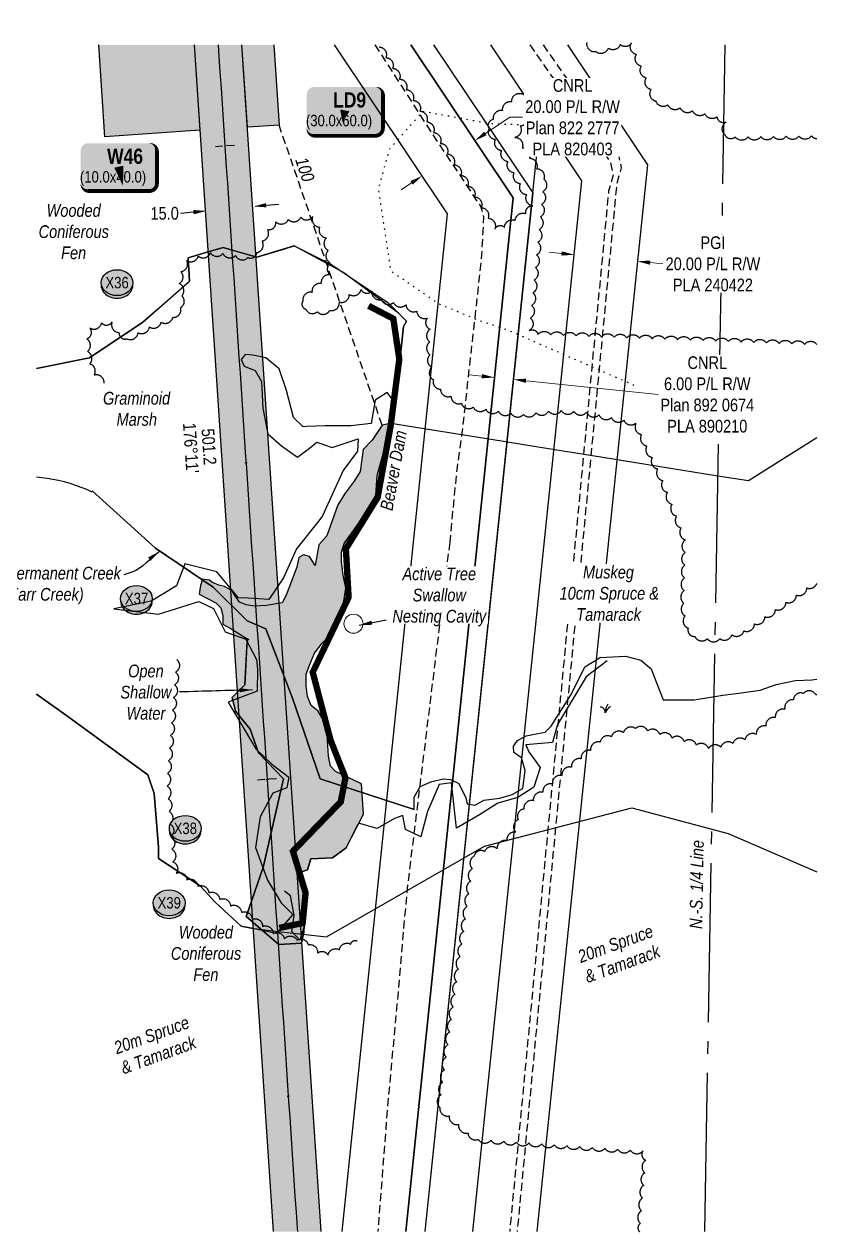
# Model space of a CAD drawing. Extents: x 406232 to 435383, y 6039561 to 6052989.
# Drawn here: x 428882 to 429506, y 6042448 to 6043399 of the extents above; entities that cross this region are included whole.
import ezdxf
from ezdxf.enums import TextEntityAlignment as Align

# ---------------------------------------------------------------- set-up
doc = ezdxf.new("R2010")
doc.units = 0
doc.header["$LTSCALE"] = 5
doc.header["$PDSIZE"] = 0.5
for name, pattern in [('0', [1, 1, 0]), ('foc-QUARTERLINE', [33, 25, -3, 2, -3]), ('foc-TIELINE', [1.875, 1.25, -0.625]), ('foc-TOPO', [1, 0.2, -0.8]), ('UG_PIPE', [1.875, 1.25, -0.625])]:
    doc.linetypes.add(name, pattern=pattern)
doc.layers.get('Defpoints').update_dxf_attribs({"color": 9})
for name, color, linetype, lineweight in [('AS-GENERAL', 48, 'Continuous', 18), ('F-RW-T', 190, 'Continuous', 9), ('T-TEXT', 48, 'Continuous', 18), ('T-TIE-T', 201, 'Continuous', 18)]:
    doc.layers.add(name, color=color, linetype=linetype, lineweight=lineweight)
for name, color, linetype in [('AS-PIPE-UG', 44, 'UG_PIPE'), ('F-RW', 190, 'Continuous'), ('L-BD', 7, 'Continuous'), ('L-SECQ', 8, 'foc-QUARTERLINE'), ('P-CHAINAGE-CL', 201, 'foc-TIELINE'), ('P-CROSSINGS', 250, 'Continuous'), ('P-PROPOSED', 10, 'Continuous'), ('P-PROPOSED-H', 21, 'Continuous'), ('P-TEMP-BLOCKS', 250, 'Continuous'), ('P-TEMP-H', 41, 'Continuous'), ('P-TEMP_LOG DECK', 46, 'Continuous'), ('P-TEMP_WORKSPACE', 46, 'Continuous'), ('P-TXT', 4, 'Continuous'), ('T-BUSH', 110, '0'), ('T-BUSH-T', 110, 'Continuous'), ('T-CREEK', 160, 'Continuous'), ('T-GENERAL', 48, 'foc-TOPO'), ('T-SLOPE', 48, 'Continuous'), ('T-TIE', 201, 'foc-TIELINE'), ('T-VEGETATION CHANGE', 104, 'foc-TOPO'), ('T-WATER', 160, 'Continuous'), ('T-WATER-H', 133, 'Continuous'), ('T-WATER-T', 170, 'Continuous'), ('WETLAND', 143, 'Continuous'), ('WETLAND-T', 146, 'Continuous')]:
    doc.layers.add(name, color=color, linetype=linetype)
doc.layers.add('P-100m WELL BORE BUFFER', color=7, linetype='Continuous', true_color=0xf5ffd6)
doc.styles.add('80', font='ARIALN.TTF', dxfattribs={"height": 10})
doc.styles.add('80CG', font='ARIALN.TTF', dxfattribs={"height": 10})
doc.styles.add('80L', font='ARIALN.TTF', dxfattribs={"height": 10})
doc.styles.add('80LS', font='ARIALNI.TTF', dxfattribs={"height": 10})
doc.styles.add('BOLD', font='ARIALNB.TTF')
doc.styles.add('Crossing', font='ARIALN.TTF', dxfattribs={"height": 10})
doc.styles.add('foc-LtypeFont', font='ARIALN.TTF', dxfattribs={"height": 7.35})
doc.linetypes.add('foc-TOPO-flowdirection-NOLINE', pattern='A,0,[">",foc-LtypeFont,S=0.3,R=0,X=0,Y=-0.945],-20,[">",foc-LtypeFont,S=0.3,R=0,X=0,Y=-0.945],0', length=20)
doc.dimstyles.new('Compass 5 000', dxfattribs={"dimscale": 5, "dimtxt": 9, "dimasz": 2, "dimexe": 0.2, "dimexo": 0.0625, "dimgap": 0.5, "dimtad": 0, "dimtih": 1, "dimtoh": 1, "dimzin": 0, "dimdsep": 46, "dimtxsty": '80CG', "dimcen": 0.1, "dimse1": 1, "dimse2": 1, "dimclrd": 256, "dimclrt": 256, "dimaunit": 1, "dimadec": 4, "dimazin": 0, "dimtfac": 0.06, "dimtofl": 0, "dimtmove": 0, "dimatfit": 1, "dimfxl": 0.2, "dimtolj": 1, "dimtzin": 0, "dimlwd": -1, "dimarcsym": 0})

# ---------------------------------------------------------------- blocks, each defined once
blk = doc.blocks.new('musk')
at = {"layer": 'T-GENERAL', "linetype": 'Continuous'}
for centre, radius, start, end in [((-0.86, 0.03), 0.856, 357.7915, 88.2897), ((1.86, 0.15), 1.86, 140.732, 184.6871), ((1.91, -0.8), 2.08, 122.4427, 157.2145)]:
    blk.add_arc(centre, radius, start, end, dxfattribs=at)
blk = doc.blocks.new('*U536')
h = blk.add_hatch(color=191)
edge = h.paths.add_edge_path()
edge.add_line((-24, -20), (24, -20))
edge.add_arc((24, -14), 6, 270, 360)
edge.add_line((30, -14), (30, 12.5))
edge.add_arc((24, 12.5), 6, 0, 90)
edge.add_line((24, 18.5), (-24, 18.5))
edge.add_arc((-24, 12.5), 6, 90, 180)
edge.add_line((-30, 12.5), (-30, -14))
edge.add_arc((-24, -14), 6, 180, 270)
at = {"color": 250, "flags": 128}
blk.add_lwpolyline([(-24, -20, 3, 3, 0), (24, -20, 3, 3, 0.414214), (30, -14, 3, 3, 0), (30, 12.5, 3, 0, 0.414214), (24, 18.5, 0, 0, 0), (-24, 18.5, 0, 0, 0.414214), (-30, 12.5, 0, 0, 0), (-30, -14, 0, 3, 0.414214)], format="xyseb", close=True, dxfattribs=at)
at = {"flags": 128}
blk.add_lwpolyline([(-1.82, -9.32, 0, 7.5, 0), (0, 0, 0, 0, 0)], format="xyseb", dxfattribs=at)
at = {"color": 250}
for tag, p, height, style in [('TEMP_AREA_W1_001', (-9.21, 2.24), 12, 'BOLD'), ('ENTER_TEXT_001', (-30.66, -12.47), 9, '80')]:
    blk.add_attdef(tag, p, '', height=height, dxfattribs=dict(at, style=style))
blk = doc.blocks.new('*U539')
h = blk.add_hatch(color=191)
edge = h.paths.add_edge_path()
edge.add_line((-24, -19.15), (24, -19.15))
edge.add_arc((24, -13.15), 6, 270, 360)
edge.add_line((30, -13.15), (30, 12.5))
edge.add_arc((24, 12.5), 6, 0, 90)
edge.add_line((24, 18.5), (-24, 18.5))
edge.add_arc((-24, 12.5), 6, 90, 180)
edge.add_line((-30, 12.5), (-30, -13.15))
edge.add_arc((-24, -13.15), 6, 180, 270)
at = {"color": 250, "flags": 128}
blk.add_lwpolyline([(-24, -19.15, 3, 3, 0), (24, -19.15, 3, 3, 0.414214), (30, -13.15, 3, 3, 0), (30, 12.5, 3, 0, 0.414214), (24, 18.5, 0, 0, 0), (-24, 18.5, 0, 0, 0.414214), (-30, 12.5, 0, 0, 0), (-30, -13.15, 0, 3, 0.414214)], format="xyseb", close=True, dxfattribs=at)
at = {"flags": 128}
blk.add_lwpolyline([(3.22, -14.8, 0, 7.5, 0), (0, 0, 0, 0, 0)], format="xyseb", dxfattribs=at)
at = {"color": 250}
for tag, p, height, style in [('TEMP_AREA_W1_001', (-9.21, 2.24), 12, 'BOLD'), ('ENTER_TEXT_001', (-30.66, -12.47), 9, '80')]:
    blk.add_attdef(tag, p, '', height=height, dxfattribs=dict(at, style=style))
blk = doc.blocks.new('*D1064')
at = {"layer": 'Defpoints', "color": 0, "transparency": 16777216}
for p in [(429061, 6043269.36), (429023.69, 6043265.8), (429025.01, 6043251.96)]:
    blk.add_point(p, dxfattribs=at)
at = {"layer": 'P-TXT', "transparency": 16777216}
for p, q in [((429015.05, 6043251.01), (429005.1, 6043250.06)), ((429072.27, 6043256.47), (429082.23, 6043257.42))]:
    blk.add_line(p, q, dxfattribs=at)
for points in [[(429014.89, 6043252.67), (429015.21, 6043249.35), (429025.01, 6043251.96)], [(429072.12, 6043258.13), (429072.43, 6043254.81), (429062.32, 6043255.52)]]:
    blk.add_solid(points, dxfattribs=at)
at = {"layer": 'P-TXT', "transparency": 16777216, "insert": (428992.34, 6043250.06), "char_height": 10, "attachment_point": 5, "style": '80CG'}
blk.add_mtext('\\A1;15.0', dxfattribs=at)
blk = doc.blocks.new('xing2')
h = blk.add_hatch(color=50)
h.dxf.hatch_style = 1
edge = h.paths.add_edge_path()
edge.add_ellipse((0, 0), major_axis=(-12.5, 0), ratio=0.816297, start_angle=0, end_angle=360)
h = blk.add_hatch(color=250)
h.dxf.hatch_style = 1
edge = h.paths.add_edge_path()
edge.add_ellipse((0, -2.05), major_axis=(-12.5, 0), ratio=0.816297, start_angle=0, end_angle=180)
edge.add_line((12.5, -2.05), (12.5, 0))
edge.add_ellipse((0, 0), major_axis=(-12.5, 0), ratio=0.816297, start_angle=0, end_angle=180, ccw=False)
edge.add_line((-12.5, 0), (-12.5, -2.05))
at = {"color": 250}
blk.add_ellipse((0, 0), major_axis=(-12.5, 0), ratio=0.816297, dxfattribs=at)
blk.add_ellipse((0, -2.05), major_axis=(-12.5, 0), ratio=0.816297, start_param=0, end_param=3.141593, dxfattribs=at)
at = {"color": 250, "style": 'Crossing'}
blk.add_attdef('CROSSING', text='', height=9, dxfattribs=at).set_placement((0.09, 0.02), align=Align.MIDDLE_CENTER)
at = {"color": 250, "style": 'Crossing', "flags": 1}
for tag, p in [('OWNER', (0.09, -12.49)), ('DESCRIPTION', (0.09, -25.77)), ('LOCATION', (0.09, -39.3)), ('DWG_REF', (0.09, -52.84))]:
    blk.add_attdef(tag, text='', height=9, dxfattribs=at).set_placement(p, align=Align.MIDDLE_CENTER)
blk = doc.blocks.new('*D1065')
at = {"layer": 'Defpoints', "color": 0, "transparency": 16777216}
for p in [(429315.8, 6043227.18), (429365.51, 6043222.03), (429364.5, 6043212.31)]:
    blk.add_point(p, dxfattribs=at)
at = {"layer": 'F-RW-T', "transparency": 16777216}
for p, q in [((429304.84, 6043218.5), (429294.9, 6043219.53)), ((429374.45, 6043211.28), (429384.39, 6043210.25))]:
    blk.add_line(p, q, dxfattribs=at)
for points in [[(429305.02, 6043220.16), (429304.67, 6043216.84), (429314.79, 6043217.47)], [(429374.62, 6043212.94), (429374.28, 6043209.62), (429364.5, 6043212.31)]]:
    blk.add_solid(points, dxfattribs=at)
at = {"layer": 'F-RW-T', "transparency": 16777216, "insert": (429423.93, 6043210.25), "char_height": 10, "attachment_point": 5, "style": '80CG', "bg_fill": 3, "box_fill_scale": 1.1, "bg_fill_color": 256, "bg_fill_true_color": 13158600, "bg_fill_transparency": 0}
blk.add_mtext('\\A1;PGI\\P20.00 P/L R/W\\PPLA 240422', dxfattribs=at)
blk = doc.blocks.new('*D1066')
at = {"layer": 'Defpoints', "color": 0, "transparency": 16777216}
for p in [(429252.09, 6043122.2), (429266.86, 6043119.28), (429267, 6043120.66)]:
    blk.add_point(p, dxfattribs=at)
at = {"layer": 'F-RW-T', "transparency": 16777216}
for p, q in [((429242, 6043121.86), (429232.06, 6043122.89)), ((429276.8, 6043118.25), (429380.79, 6043107.45))]:
    blk.add_line(p, q, dxfattribs=at)
for points in [[(429242.18, 6043123.52), (429241.83, 6043120.2), (429251.95, 6043120.83)], [(429276.98, 6043119.91), (429276.63, 6043116.59), (429266.86, 6043119.28)]]:
    blk.add_solid(points, dxfattribs=at)
at = {"layer": 'F-RW-T', "transparency": 16777216, "insert": (429419.51, 6043107.45), "char_height": 10, "attachment_point": 5, "style": '80CG', "bg_fill": 3, "box_fill_scale": 1.1, "bg_fill_color": 256, "bg_fill_true_color": 13158600, "bg_fill_transparency": 0}
blk.add_mtext('\\A1;CNRL\\P6.00 P/L R/W\\PPlan 892 0674\\PPLA 890210', dxfattribs=at)
blk = doc.blocks.new('*D1067')
at = {"layer": 'Defpoints', "color": 0, "transparency": 16777216}
for p in [(429231.74, 6043314.43), (429190.34, 6043286.72), (429195.09, 6043279.61)]:
    blk.add_point(p, dxfattribs=at)
at = {"layer": 'F-RW-T', "transparency": 16777216}
for p, q in [((429244.81, 6043312.88), (429263.93, 6043325.68)), ((429263.93, 6043325.68), (429273.93, 6043325.68)), ((429186.78, 6043274.05), (429178.47, 6043268.49))]:
    blk.add_line(p, q, dxfattribs=at)
for points in [[(429243.88, 6043314.27), (429245.74, 6043311.5), (429236.5, 6043307.32)], [(429185.86, 6043275.44), (429187.71, 6043272.67), (429195.09, 6043279.61)]]:
    blk.add_solid(points, dxfattribs=at)
at = {"layer": 'F-RW-T', "transparency": 16777216, "insert": (429313.47, 6043325.68), "char_height": 10, "attachment_point": 5, "style": '80CG', "bg_fill": 3, "box_fill_scale": 1.1, "bg_fill_color": 256, "bg_fill_true_color": 13158600, "bg_fill_transparency": 0}
blk.add_mtext('\\A1;CNRL\\P20.00 P/L R/W\\PPlan 822 2777\\PPLA 820403', dxfattribs=at)

msp = doc.modelspace()

# ---------------------------------------------------------------- hatches: boundary and pattern name
at = {"layer": 'P-PROPOSED-H'}
h = msp.add_hatch(color=256, dxfattribs=at)
h.dxf.hatch_style = 1
h.paths.add_polyline_path([(429053.198, 6043382.736), (429015.632, 6043382.736), (429077.852, 6042448.369), (429115.418, 6042448.369)])
at = {"layer": 'P-TEMP-H'}
h = msp.add_hatch(color=256, dxfattribs=at)
h.dxf.hatch_style = 1
h.paths.add_polyline_path([(429015.65, 6043382.736), (428940.516, 6043382.736), (428945.352, 6043310.441), (429020.151, 6043315.444)])
h = msp.add_hatch(color=256, dxfattribs=at)
h.dxf.hatch_style = 1
h.paths.add_polyline_path([(429078.242, 6043382.736), (429053.198, 6043382.736), (429057.512, 6043317.943), (429082.446, 6043319.604)])
at = {"layer": 'T-WATER-H'}
h = msp.add_hatch(color=256, dxfattribs=at)
h.dxf.hatch_style = 1
h.paths.add_polyline_path([(429057.354, 6042914.977), (429055.543, 6042878.904), (429045.436, 6042868.732), (429048.093, 6042858.034), (429059.586, 6042843.967), (429066.143, 6042825.207), (429085.953, 6042804.914), (429069.908, 6042735.127), (429056.508, 6042696.529), (429082.156, 6042674.264), (429099.968, 6042675.337), (429101.806, 6042684.204), (429103.413, 6042718.079), (429097.141, 6042730.444), (429104.886, 6042733.224), (429107.363, 6042741.872), (429124.438, 6042742.654), (429135.233, 6042750.382), (429148.962, 6042777.082), (429147.408, 6042801), (429126.852, 6042810.682), (429122.842, 6042814.69), (429121.41, 6042822.707), (429119.976, 6042843.681), (429115.966, 6042853.129), (429113.102, 6042857.996), (429107.66, 6042862.577), (429104.796, 6042869.735), (429103.65, 6042878.037), (429103.65, 6042887.199), (429106.228, 6042894.357), (429110.238, 6042903.804), (429116.253, 6042911.534), (429122.554, 6042917.547), (429132.615, 6042939.73), (429134.907, 6042954.904), (429132.902, 6042965.211), (429131.47, 6042975.518), (429131.47, 6042983.248), (429133.761, 6042990.119), (429144.931, 6043005.865), (429158.694, 6043028.001), (429159.553, 6043043.747), (429168.146, 6043074.095), (429169.578, 6043082.112), (429169.826, 6043084.669), (429163.525, 6043083.237), (429155.792, 6043071.499), (429148.631, 6043064.055), (429146.34, 6043046.877), (429141.471, 6043039.147), (429134.31, 6043029.699), (429128.582, 6043020.538), (429119.989, 6042996.202), (429113.688, 6042989.045), (429110.824, 6042972.725), (429106.241, 6042979.883), (429101.658, 6042981.314), (429097.935, 6042979.024), (429096.503, 6042971.58), (429087.89, 6042949.492), (429084.739, 6042943.48), (429072.423, 6042941.19), (429062.685, 6042940.903), (429056.384, 6042941.762), (429051.228, 6042944.053), (429047.791, 6042948.92), (429045.5, 6042952.928), (429039.485, 6042956.364), (429034.902, 6042957.223), (429029.46, 6042959.799), (429027.742, 6042961.231), (429022.013, 6042962.09), (429020.581, 6042956.936), (429019.436, 6042950.351), (429032.611, 6042943.48), (429036.621, 6042939.472), (429038.053, 6042933.46), (429038.053, 6042926.588), (429043.781, 6042923.439), (429058.675, 6042914.153)])

# ---------------------------------------------------------------- linework, layer by layer
at = {"layer": 'AS-GENERAL'}
msp.add_circle((429141.014, 6042926.968), 7.507, dxfattribs=at)
at = {"layer": 'AS-PIPE-UG', "flags": 128}
for points in [[(429157.853, 6043382.736), (429202.306, 6043313.574), (429241.161, 6043255.299), (429243.396, 6043247.167), (429241.828, 6043217.719), (429237.498, 6043176.884), (429231.991, 6043128.174), (429226.131, 6043075.309), (429222.218, 6043048.147), (429216.716, 6042991.292)], [(429279.769, 6043382.736), (429323.205, 6043320.634), (429343.065, 6043290.544), (429345.308, 6043280.069), (429341.828, 6043267.897), (429263.939, 6042448.369)], [(429290.235, 6043382.736), (429329.628, 6043326.414), (429349.488, 6043296.324), (429351.73, 6043285.849), (429348.25, 6043273.677), (429269.812, 6042448.369)], [(429216.721, 6042991.159), (429183.151, 6042717.827), (429179.248, 6042673.799), (429174.818, 6042623.184), (429167.718, 6042546.274), (429160.145, 6042448.369)]]:
    msp.add_lwpolyline(points, dxfattribs=at)
at = {"layer": 'Defpoints', "color": 6}
for p, q in [((429197.34, 6042448.369), (429288.149, 6043324.462)), ((429132.021, 6042448.369), (429215.085, 6043249.738))]:
    msp.add_line(p, q, dxfattribs=at)
at = {"layer": 'Defpoints'}
msp.add_polyline3d([(429034.424, 6043382.736, 2125.642), (429035.031, 6043373.638, 2125.684), (429035.863, 6043361.171, 2125.613), (429036.695, 6043348.705, 2125.63), (429037.527, 6043336.238, 2125.604), (429038.359, 6043323.772, 2125.609), (429039.191, 6043311.305, 2125.462), (429040.023, 6043298.839, 2125.276), (429040.855, 6043286.372, 2125.261), (429041.687, 6043273.906, 2125.133), (429042.519, 6043261.439, 2125.14), (429043.351, 6043248.972, 2124.83), (429044.183, 6043236.506, 2124.974), (429045.015, 6043224.039, 2124.899), (429045.847, 6043211.573, 2124.819), (429046.679, 6043199.106, 2124.654), (429047.511, 6043186.64, 2124.613), (429048.343, 6043174.173, 2124.782), (429049.175, 6043161.706, 2124.402), (429050.007, 6043149.24, 2124.271), (429050.839, 6043136.773, 2124.201), (429051.671, 6043124.307, 2124.38), (429052.503, 6043111.84, 2124.459), (429053.335, 6043099.374, 2124.678), (429054.167, 6043086.907, 2124.403), (429054.999, 6043074.441, 2124.408), (429055.831, 6043061.974, 2124.147), (429056.663, 6043049.507, 2124.292), (429057.495, 6043037.041, 2124.767), (429058.327, 6043024.574, 2124.697), (429059.159, 6043012.108, 2124.785), (429059.991, 6042999.641, 2124.426), (429060.823, 6042987.175, 2124.543), (429061.655, 6042974.708, 2124.496), (429062.487, 6042962.241, 2124.2), (429063.319, 6042949.775, 2124.153), (429064.151, 6042937.308, 2124.11), (429064.983, 6042924.842, 2124.189), (429065.815, 6042912.375, 2124.239), (429066.647, 6042899.909, 2124.221), (429067.48, 6042887.442, 2124.071), (429068.312, 6042874.976, 2124.107), (429069.144, 6042862.509, 2124.061), (429069.976, 6042850.042, 2124.272), (429070.808, 6042837.576, 2124.092), (429071.64, 6042825.109, 2124.239), (429072.472, 6042812.643, 2124.432), (429073.304, 6042800.176, 2124.421), (429074.136, 6042787.71, 2124.387), (429074.968, 6042775.243, 2124.149), (429075.8, 6042762.776, 2124.503), (429076.632, 6042750.31, 2124.346), (429077.464, 6042737.843, 2124.229), (429078.296, 6042725.377, 2124.339), (429079.128, 6042712.91, 2124.77), (429079.96, 6042700.444, 2124.806), (429080.792, 6042687.977, 2124.636), (429081.624, 6042675.511, 2124.701), (429082.456, 6042663.044, 2124.624), (429083.288, 6042650.577, 2125.303), (429084.12, 6042638.111, 2125.309), (429084.952, 6042625.644, 2125.724), (429085.784, 6042613.178, 2125.886), (429086.616, 6042600.711, 2126.294), (429087.448, 6042588.245, 2126.437), (429088.28, 6042575.778, 2126.655), (429089.112, 6042563.311, 2127.033), (429089.944, 6042550.845, 2127.022), (429090.776, 6042538.378, 2127.672), (429091.608, 6042525.912, 2128.317), (429092.44, 6042513.445, 2128.465), (429093.272, 6042500.979, 2129.027), (429094.104, 6042488.512, 2129.799), (429094.936, 6042476.046, 2130.206), (429095.768, 6042463.579, 2130.787), (429096.6, 6042451.112, 2131.447), (429096.783, 6042448.369, 2131.407)], dxfattribs=at)
at = {"layer": 'Defpoints', "color": 2}
msp.add_point((429141.014, 6042926.968), dxfattribs=at)
msp.add_point((429141.014, 6042926.968), dxfattribs=at)
at = {"layer": 'F-RW'}
for points in [[(429132.021, 6042448.369), (429215.085, 6043249.738), (429126.083, 6043382.736)], [(429186.112, 6043382.736), (429266.629, 6043262.268), (429182.163, 6042448.369)], [(429182.163, 6042448.369), (429266.629, 6043262.268), (429186.112, 6043382.736)], [(429204.098, 6043382.736), (429282.1, 6043266.105), (429197.206, 6042448.369)], [(429235.046, 6042448.369), (429320.818, 6043275.607), (429249.214, 6043382.736)], [(429309.327, 6043382.736), (429372.389, 6043288.388), (429285.291, 6042448.369)]]:
    msp.add_lwpolyline(points, dxfattribs=at)
at = {"layer": 'L-SECQ', "flags": 128}
msp.add_lwpolyline([(429417.595, 6042448.369), (429433.673, 6043382.736)], dxfattribs=at)
at = {"layer": 'P-100m WELL BORE BUFFER', "flags": 128}
msp.add_lwpolyline([(429144.198, 6042768.554), (429135.233, 6042750.382), (429124.438, 6042742.654), (429107.363, 6042741.872), (429104.886, 6042733.224), (429097.141, 6042730.444), (429103.413, 6042718.079), (429101.806, 6042684.204), (429099.968, 6042675.337), (429082.156, 6042674.264), (429056.508, 6042696.529), (429069.908, 6042735.127), (429085.953, 6042804.914), (429066.143, 6042825.207), (429059.586, 6042843.967), (429048.093, 6042858.034), (429045.436, 6042868.732), (429055.543, 6042878.904), (429057.253, 6042912.977)], dxfattribs=at)
at = {"layer": 'P-CHAINAGE-CL'}
for p, q in [((429047.222, 6043303.544, 2125.339), (429032.262, 6043302.546, 2125.339)), ((429055.385, 6043053.647), (429057.38, 6043053.781)), ((429080.503, 6042804.882, 2124.425), (429065.543, 6042803.884, 2124.425)), ((429072.026, 6042804.316), (429074.02, 6042804.449)), ((429088.666, 6042554.985), (429090.66, 6042555.118))]:
    msp.add_line(p, q, dxfattribs=at)
at = {"layer": 'P-PROPOSED', "flags": 128}
for points in [[(429015.632, 6043382.736), (429077.852, 6042448.369)], [(429115.418, 6042448.369), (429053.198, 6043382.736)]]:
    msp.add_lwpolyline(points, dxfattribs=at)
at = {"layer": 'P-TEMP_LOG DECK', "flags": 128}
msp.add_lwpolyline([(429015.65, 6043382.736), (429020.151, 6043315.444), (428945.352, 6043310.441), (428940.516, 6043382.736)], dxfattribs=at)
at = {"layer": 'P-TEMP_WORKSPACE', "flags": 128}
msp.add_lwpolyline([(429078.242, 6043382.736), (429082.446, 6043319.604), (429057.512, 6043317.943), (429053.198, 6043382.736)], dxfattribs=at)
at = {"layer": 'T-BUSH', "flags": 128}
for points in [[(429505.741, 6043308.645, -0.2069707), (429501.576, 6043311.117, -0.5205671), (429491.582, 6043310.956, -0.5205671), (429481.587, 6043310.794, -0.5205671), (429471.593, 6043310.633, -0.5205671), (429461.599, 6043310.472, -0.5205671), (429451.605, 6043310.311, -0.5205671), (429441.611, 6043310.15, -0.5205671), (429433.522, 6043311.79, -0.5205671), (429434.244, 6043321.759, -0.5205671), (429427.365, 6043326.168, -0.5205671), (429417.645, 6043328.498, -0.5205671), (429407.925, 6043330.827, -0.5205671), (429398.205, 6043333.157, -0.5205671), (429388.485, 6043335.487, -0.5205671), (429379.166, 6043338.289, -0.5205671), (429375.296, 6043347.505, -0.5205671), (429371.427, 6043356.721, -0.5205671), (429367.557, 6043365.937, -0.5205671), (429363.688, 6043375.153, -0.5205671), (429359.818, 6043384.369, -0.5205671), (429351.043, 6043383.095, -0.5205671), (429341.49, 6043380.156, -0.5205671), (429331.936, 6043377.217, -0.5205671), (429324.868, 6043384.536)], [(429161.085, 6043381.127, -0.5205671), (429166.451, 6043372.693, -0.5205671), (429171.816, 6043364.26, -0.5205671), (429177.181, 6043355.826, -0.5205671), (429182.546, 6043347.393, -0.5205671), (429187.911, 6043338.959, -0.5205671), (429193.276, 6043330.526, -0.5205671), (429198.642, 6043322.092, -0.5205671), (429204.007, 6043313.659, -0.5205671), (429209.372, 6043305.225, -0.5205671), (429214.737, 6043296.792, -0.5205671), (429220.102, 6043288.358, -0.5205671), (429225.468, 6043279.925, -0.5205671), (429230.833, 6043271.491, -0.5205671), (429236.198, 6043263.058, -0.5205671), (429241.563, 6043254.624, -0.5205671), (429246.928, 6043246.191, -0.5205671), (429252.293, 6043237.757, -0.5205671), (429259.842, 6043239.111, -0.5205671), (429268.282, 6043244.465, -0.5205671), (429276.723, 6043249.82, -0.5205671), (429282.234, 6043255.908, -0.5205671), (429277.316, 6043264.61, -0.5205671), (429272.398, 6043273.312, -0.5205671), (429267.48, 6043282.014, -0.5205671), (429262.563, 6043290.716, -0.5205671), (429257.645, 6043299.417, -0.5205671), (429252.727, 6043308.119, -0.5205671), (429247.809, 6043316.821, -0.5205671), (429251.203, 6043324.283, -0.5205671), (429258.447, 6043331.171, -0.5205671), (429265.69, 6043338.058, -0.5205671), (429272.872, 6043344.355, -0.5205671), (429278.531, 6043336.116, -0.5205671), (429277.011, 6043327.487, -0.5205671), (429272.275, 6043318.685, -0.5205671), (429268.116, 6043309.914, -0.5205671), (429273.797, 6043301.69, -0.5205671), (429279.478, 6043293.466, -0.5205671), (429285.159, 6043285.242, -0.5205671), (429290.84, 6043277.018, -0.5205671), (429290.024, 6043267.112, -0.5205671), (429289.047, 6043257.164, -0.5205671), (429288.07, 6043247.217, -0.5205671), (429287.094, 6043237.269, -0.5205671), (429286.117, 6043227.322, -0.5205671), (429285.14, 6043217.374, -0.5205671), (429284.163, 6043207.426, -0.5205671), (429283.187, 6043197.479, -0.5205671), (429282.21, 6043187.531, -0.5205671), (429281.233, 6043177.584, -0.5205671), (429280.256, 6043167.636, -0.5205671), (429279.28, 6043157.688, -0.5205671), (429286.251, 6043154.682, -0.5205671), (429296.239, 6043154.312, -0.5205671), (429306.228, 6043153.942, -0.5205671), (429316.216, 6043153.572, -0.5205671), (429326.205, 6043153.201, -0.5205671), (429336.193, 6043152.831, -0.5205671), (429346.182, 6043152.461, -0.5205671), (429356.171, 6043152.09, -0.5205671), (429366.159, 6043151.72, -0.5205671), (429376.148, 6043151.35, -0.5205671), (429386.136, 6043150.979, -0.5205671), (429396.125, 6043150.609, -0.5205671), (429406.113, 6043150.239, -0.5205671), (429416.102, 6043149.869, -0.5205671), (429426.091, 6043149.498, -0.5205671), (429436.079, 6043149.128, -0.5205671), (429446.068, 6043148.758, -0.5205671), (429456.056, 6043148.387, -0.5205671), (429466.045, 6043148.017, -0.5205671), (429476.034, 6043147.647, -0.5205671), (429486.022, 6043147.277, -0.5205671), (429496.011, 6043146.906, -0.4973159), (429505.741, 6043146.905, -0.4973159)], [(428944.618, 6043116.482, 0.520567), (428936.786, 6043122.692, 0.5205671), (428933.321, 6043131.519, 0.5205671), (428931.539, 6043141.354, 0.5205671), (428931.002, 6043151.28, 0.5205671), (428933.526, 6043159.779, 0.5205671), (428942.698, 6043163.752, 0.5205671), (428950.942, 6043164.66, 0.5205671), (428956.371, 6043156.268, 0.5205671), (428962.659, 6043151.283, 0.5205671), (428971.42, 6043156.095, 0.5205671), (428980.334, 6043160.588, 0.5205671), (428989.579, 6043164.387, 0.5205671), (428998.825, 6043168.185, 0.5205671), (429004.878, 6043175.839, 0.5205671), (429005.833, 6043185.062, 0.5205671), (429003.799, 6043194.848, 0.5205671), (429004.964, 6043204.159, 0.5205671), (429009.754, 6043212.932, 0.5205671), (429018.761, 6043216.399, 0.5205671), (429028.389, 6043219.084, 0.5205671), (429038.201, 6043218.45, 0.5205671), (429048.066, 6043216.843, 0.5205671), (429057.932, 6043215.237, 0.5205671), (429064.861, 6043219.199, 0.5205671), (429069.109, 6043228.247, 0.5205671), (429073.356, 6043237.295, 0.5205671), (429079.84, 6043243.434, 0.5205671), (429089.676, 6043245.212, 0.5205671), (429099.512, 6043246.99, 0.5205671), (429108.839, 6043247.577, 0.5205671), (429114.349, 6043239.238, 0.5205671), (429119.608, 6043230.801, 0.5205671), (429121.154, 6043220.926, 0.5205671), (429122.699, 6043211.051, 0.5205671), (429122.86, 6043201.646, 0.5205671), (429115.616, 6043194.759, 0.5205671), (429108.373, 6043187.871, 0.5205671), (429101.129, 6043180.984, 0.5205671), (429103.358, 6043174.672, 0.5205671), (429112.556, 6043172.574, 0.5205671), (429122.306, 6043173.639, 0.5205671), (429129.811, 6043180.241, 0.5205671), (429137.703, 6043186.218, 0.5205671), (429146.951, 6043190.011, 0.5205671), (429155.365, 6043188.708, 0.5205671), (429162.922, 6043182.165, 0.5205671), (429172.42, 6043179.768, 0.5205671), (429182.284, 6043178.154, 0.5205671), (429190.801, 6043173.035, 0.5205671), (429199.207, 6043167.627, 0.5205671), (429201.229, 6043158.804, 0.5205671), (429201.059, 6043148.81, 0.5205671), (429201.22, 6043138.836, 0.5205671), (429202.601, 6043128.937, 0.5205671), (429203.983, 6043119.037, 0.5205671), (429209.414, 6043111.668, 0.5205671), (429217.704, 6043106.083, 0.5205671), (429225.994, 6043100.498, 0.5205671), (429235.296, 6043097.476, 0.5205671), (429245.164, 6043095.888, 0.5205671), (429255.033, 6043094.299, 0.5205671), (429264.901, 6043092.711, 0.5205671), (429274.78, 6043091.793, 0.5205671), (429284.692, 6043093.082, 0.5205671), (429294.604, 6043094.372, 0.5205671), (429304.547, 6043094.79, 0.5205671), (429314.525, 6043094.208, 0.5205671), (429324.475, 6043093.415, 0.5205671), (429334.256, 6043091.354, 0.5205671), (429344.037, 6043089.293, 0.5205671), (429353.817, 6043087.232, 0.5205671), (429363.428, 6043084.956, 0.5205671), (429367.686, 6043075.913, 0.5205671), (429371.943, 6043066.87, 0.5205671), (429376.201, 6043057.826, 0.5205671), (429380.459, 6043048.783, 0.5205671), (429384.476, 6043039.637, 0.5205671), (429388.09, 6043030.317, 0.5205671), (429391.703, 6043020.998, 0.5205671), (429395.316, 6043011.678, 0.5205671), (429398.93, 6043002.359, 0.5205671), (429402.254, 6042992.989, 0.5205671), (429402.023, 6042982.996, 0.5205671), (429401.791, 6042973.003, 0.5205671), (429401.559, 6042963.011, 0.5205671), (429401.328, 6042953.018, 0.5205671), (429401.096, 6042943.025, 0.5205671), (429401.978, 6042933.156, 0.5205671), (429404.403, 6042923.46, 0.5205671), (429409.761, 6042916.915, 0.5205671), (429419.607, 6042915.192, 0.5205671), (429429.334, 6042915.195, 0.5205671), (429438.854, 6042918.243, 0.5205671), (429448.373, 6042921.291, 0.5205671), (429456.687, 6042926.795, 0.5205671), (429464.924, 6042932.459, 0.5205671), (429473.16, 6042938.122, 0.5205671), (429481.396, 6042943.785, 0.5205671), (429489.632, 6042949.449, 0.5205671), (429497.869, 6042955.112, 0.417238), (429505.741, 6042958.751, 0.417238)], [(429001.774, 6042898.79, -0.5205671), (429000.973, 6042888.826, -0.5205671), (429000.171, 6042878.863, -0.5205671), (428999.369, 6042868.9, -0.5205671), (428998.567, 6042858.937, -0.5205671), (428997.765, 6042848.974, -0.5205671), (428996.964, 6042839.01, -0.5205671), (428996.162, 6042829.047, -0.5205671), (428995.36, 6042819.084, -0.5205671), (428994.558, 6042809.121, -0.5205671), (428994.214, 6042799.157, -0.5205671), (428994.982, 6042789.191, -0.5205671), (428995.75, 6042779.225, -0.5205671), (428996.518, 6042769.259, -0.5205671), (428997.286, 6042759.293, -0.5205671), (428998.054, 6042749.327, -0.5205671), (428998.821, 6042739.361, -0.5205671), (429001.335, 6042730.475, -0.5205671), (429009.911, 6042725.341, -0.5205671), (429018.487, 6042720.207, -0.5205671), (429027.063, 6042715.073, -0.5205671), (429035.639, 6042709.939, -0.5205671), (429044.215, 6042704.805, -0.5205671), (429052.792, 6042699.671, -0.5205671), (429061.224, 6042694.314, -0.5205671), (429069.46, 6042688.65, -0.5205671), (429077.697, 6042682.987, -0.5205671), (429086.542, 6042678.954, -0.5205671), (429096.474, 6042677.823, -0.5205671), (429105.273, 6042674.158, -0.5205671), (429112.742, 6042667.516, -0.5205671), (429120.902, 6042665.898, -0.5205671), (429129.886, 6042670.279, -0.5205671), (429138.87, 6042674.66, -0.5205671), (429143.845, 6042677.086, -0.5205671)], [(429505.741, 6042870.838, 0.0463531), (429504.852, 6042871.136, 0.5205671), (429495.157, 6042872.047, 0.5205671), (429487.302, 6042866.984, 0.5205671), (429480.544, 6042859.625, 0.5205671), (429473.072, 6042852.986, 0.5205671), (429465.6, 6042846.347, 0.5205671), (429458.128, 6042839.707, 0.5205671), (429449.175, 6042835.684, 0.5205671), (429439.638, 6042832.693, 0.5205671), (429430.1, 6042829.702, 0.5205671), (429420.543, 6042828.597, 0.5205671), (429410.945, 6042831.388, 0.5205671), (429401.347, 6042834.178, 0.5205671), (429391.749, 6042836.968, 0.5205671), (429382.151, 6042839.759, 0.5205671), (429372.553, 6042842.549, 0.5205671), (429362.975, 6042844.426, 0.5205671), (429353.513, 6042841.206, 0.5205671), (429344.05, 6042837.986, 0.5205671), (429335.173, 6042833.753, 0.5205671), (429327.659, 6042827.162, 0.5205671), (429320.144, 6042820.571, 0.5205671), (429312.63, 6042813.98, 0.5205671), (429305.115, 6042807.389, 0.5205671), (429297.6, 6042800.798, 0.5205671), (429290.086, 6042794.207, 0.5205671), (429282.571, 6042787.616, 0.5205671), (429275.057, 6042781.025, 0.5205671), (429270.621, 6042772.654, 0.5205671), (429268.66, 6042762.853, 0.5205671), (429261.811, 6042755.969, 0.5205671), (429253.986, 6042749.851, 0.5205671), (429244.247, 6042747.604, 0.5205671), (429236.009, 6042743.984, 0.5205671), (429234.636, 6042734.083, 0.5205671), (429233.263, 6042724.183, 0.5205671), (429231.89, 6042714.282, 0.5205671), (429230.518, 6042704.381, 0.5205671), (429229.145, 6042694.48, 0.5205671), (429227.772, 6042684.58, 0.5205671), (429226.4, 6042674.679, 0.5205671), (429225.027, 6042664.778, 0.5205671), (429223.654, 6042654.877, 0.5205671), (429222.282, 6042644.977, 0.5205671), (429220.909, 6042635.076, 0.5205671), (429219.536, 6042625.175, 0.5205671), (429218.163, 6042615.274, 0.5205671), (429216.791, 6042605.374, 0.5205671), (429215.418, 6042595.473, 0.5205671), (429214.045, 6042585.572, 0.5205671), (429212.673, 6042575.672, 0.5205671), (429211.3, 6042565.771, 0.5205671), (429209.927, 6042555.87, 0.5205671), (429208.96, 6042546.116, 0.5205671), (429216.346, 6042539.381, 0.5205671), (429223.732, 6042532.647, 0.5205671), (429231.118, 6042525.912, 0.5205671), (429239.264, 6042520.952, 0.5205671), (429249.235, 6042520.252, 0.5205671), (429259.206, 6042519.551, 0.5205671), (429269.177, 6042518.85, 0.5205671), (429279.148, 6042518.15, 0.5205671), (429289.119, 6042517.449, 0.5205671), (429299.09, 6042516.749, 0.5205671), (429309.06, 6042516.048, 0.5205671), (429319.031, 6042515.347, 0.5205671), (429329.002, 6042514.647, 0.5205671), (429338.973, 6042513.946, 0.5205671), (429348.944, 6042513.245, 0.5205671), (429358.915, 6042512.545, 0.5205671), (429368.886, 6042511.844, 0.5205671), (429371.151, 6042504.549, 0.5205671), (429370.304, 6042494.589, 0.5205671), (429369.458, 6042484.63, 0.5205671), (429368.611, 6042474.67, 0.5205671), (429367.764, 6042464.711, 0.5205671), (429366.917, 6042454.751, 0.5205671), (429366.353, 6042448.121)]]:
    msp.add_lwpolyline(points, format="xyb", dxfattribs=at)
at = {"layer": 'T-CREEK', "flags": 128}
msp.add_lwpolyline([(428891.573, 6043042.596, -0.0130793), (428899.814, 6043041.6, -0.07539), (428934.899, 6043030.867, -0.07539)], format="xyb", dxfattribs=at)
for points in [[(429188.821, 6042780.769), (429114.623, 6042804.949), (429093.053, 6042868.334), (429071.973, 6042922.897), (429057.371, 6042929.244), (429030.443, 6042955.862), (428985.148, 6042986.327), (428935.238, 6043031.574)], [(429188.821, 6042780.769), (429188.834, 6042790.383), (429193.565, 6042798.846), (429202.529, 6042802.829), (429211.743, 6042804.82), (429217.47, 6042804.322), (429223.944, 6042801.086), (429229.423, 6042789.885), (429230.419, 6042785.156), (429236.644, 6042784.16), (429243.616, 6042787.894), (429256.316, 6042789.636), (429266.027, 6042792.374), (429274.245, 6042797.104), (429276.031, 6042811.317), (429273.249, 6042821.248), (429267.272, 6042825.479), (429267.005, 6042830.657), (429270.123, 6042835.054), (429277, 6042838.761), (429286.205, 6042840.522), (429291.884, 6042841.501), (429296.683, 6042846.298), (429312.25, 6042871.218), (429323.026, 6042893.011), (429335.285, 6042900.356), (429355.115, 6042901.36), (429367.164, 6042898.349), (429375.447, 6042891.323), (429379.212, 6042881.287), (429384.744, 6042867.043), (429409.278, 6042867.043), (429431.801, 6042870.661), (429444.269, 6042872.269), (429461.161, 6042874.681), (429473.629, 6042879.103), (429488.913, 6042882.32), (429501.783, 6042882.722), (429505.741, 6042883.216)]]:
    msp.add_lwpolyline(points, dxfattribs=at)
at = {"layer": 'T-CREEK', "linetype": 'foc-TOPO-flowdirection-NOLINE', "flags": 128}
for points in [[(428935.238, 6043031.574), (428985.148, 6042986.327), (429030.443, 6042955.862), (429057.371, 6042929.244), (429071.973, 6042922.897), (429093.053, 6042868.334), (429114.623, 6042804.949), (429188.821, 6042780.769)], [(429189.866, 6042792.23), (429193.565, 6042798.846), (429202.529, 6042802.829), (429211.743, 6042804.82), (429217.47, 6042804.322), (429223.944, 6042801.086), (429229.423, 6042789.885), (429230.419, 6042785.156), (429236.644, 6042784.16), (429243.616, 6042787.894), (429256.316, 6042789.636), (429266.027, 6042792.374), (429274.245, 6042797.104), (429276.031, 6042811.317), (429273.249, 6042821.248), (429267.272, 6042825.479), (429267.005, 6042830.657), (429270.123, 6042835.054), (429277, 6042838.761), (429286.205, 6042840.522), (429291.884, 6042841.501), (429296.683, 6042846.298), (429312.25, 6042871.218), (429323.026, 6042893.011), (429335.285, 6042900.356), (429355.115, 6042901.36), (429367.164, 6042898.349), (429375.447, 6042891.323), (429379.212, 6042881.287), (429384.744, 6042867.043), (429409.278, 6042867.043), (429431.801, 6042870.661), (429444.269, 6042872.269), (429461.161, 6042874.681), (429473.629, 6042879.103), (429488.913, 6042882.32), (429501.783, 6042882.722), (429505.741, 6042883.216)]]:
    msp.add_lwpolyline(points, dxfattribs=at)
at = {"layer": 'T-SLOPE', "const_width": 4.998, "flags": 128}
msp.add_lwpolyline([(429152.833, 6043177.277), (429172.318, 6043167.154), (429177.041, 6043135.392), (429170.283, 6043082.999), (429159.991, 6043026.359), (429134.986, 6042985.962), (429137.148, 6042947.702), (429108.893, 6042888.692), (429122.926, 6042835.289), (429134.638, 6042805.687), (429130.963, 6042786.749), (429093.311, 6042747.809), (429103.288, 6042715.087), (429100.963, 6042691.222), (429082.641, 6042687.467)], dxfattribs=at)
at = {"layer": 'T-SLOPE', "flags": 128}
msp.add_lwpolyline([(429340.791, 6042897.847), (429324.051, 6042885.222), (429301.456, 6042847.469), (429297.518, 6042833.317), (429276.586, 6042831.654), (429279.073, 6042826.072), (429287.978, 6042813.624), (429282.986, 6042798.142), (429270.283, 6042790.169), (429254.713, 6042785.702), (429240.278, 6042776.474), (429222.111, 6042766.002), (429218.136, 6042801.652), (429208.516, 6042800.267), (429199.171, 6042779.142), (429194.106, 6042759.162), (429181.806, 6042765.009), (429181.828, 6042764.999), (429179.863, 6042775.832), (429173.146, 6042773.584), (429159.703, 6042765.667), (429145.771, 6042769.547)], dxfattribs=at)
at = {"layer": 'T-TIE', "flags": 128}
msp.add_lwpolyline([(429163.525, 6043083.237), (429082.446, 6043319.604)], dxfattribs=at)
at = {"layer": 'T-VEGETATION CHANGE', "flags": 128}
msp.add_lwpolyline([(429345.483, 6043313.417), (429294.141, 6043318.934), (429248.361, 6043320.539), (429195.448, 6043330.337), (429169.001, 6043300.259), (429160.478, 6043269.237), (429170.248, 6043204.884), (429207.811, 6043179.132), (429238.348, 6043166.314), (429262.431, 6043158.297), (429364.808, 6043113.544)], dxfattribs=at)
at = {"layer": 'T-WATER', "flags": 128}
msp.add_lwpolyline([(429057.354, 6042914.977), (429055.543, 6042878.904), (429045.436, 6042868.732), (429048.093, 6042858.034), (429059.586, 6042843.967), (429066.143, 6042825.207), (429085.953, 6042804.914), (429069.908, 6042735.127), (429056.508, 6042696.529), (429082.156, 6042674.264), (429099.968, 6042675.337), (429101.806, 6042684.204), (429103.413, 6042718.079), (429097.141, 6042730.444), (429104.886, 6042733.224), (429107.363, 6042741.872), (429124.438, 6042742.654), (429135.233, 6042750.382), (429148.962, 6042777.082), (429148.962, 6042777.082), (429147.408, 6042801), (429126.852, 6042810.682), (429122.842, 6042814.69), (429121.41, 6042822.707), (429119.976, 6042843.681), (429115.966, 6042853.129), (429113.102, 6042857.996), (429107.66, 6042862.577), (429104.796, 6042869.735), (429103.65, 6042878.037), (429103.65, 6042887.199), (429106.228, 6042894.357), (429110.238, 6042903.804), (429116.253, 6042911.534), (429122.554, 6042917.547), (429132.615, 6042939.73), (429134.907, 6042954.904), (429132.902, 6042965.211), (429131.47, 6042975.518), (429131.47, 6042983.248), (429133.761, 6042990.119), (429144.931, 6043005.865), (429158.694, 6043028.001), (429159.553, 6043043.747), (429168.146, 6043074.095), (429169.578, 6043082.112), (429169.826, 6043084.669), (429163.525, 6043083.237), (429155.792, 6043071.499), (429148.631, 6043064.055), (429146.34, 6043046.877), (429141.471, 6043039.147), (429134.31, 6043029.699), (429128.582, 6043020.538), (429119.989, 6042996.202), (429113.688, 6042989.045), (429110.824, 6042972.725), (429106.241, 6042979.883), (429101.658, 6042981.314), (429097.935, 6042979.024), (429096.503, 6042971.58), (429087.89, 6042949.492), (429084.739, 6042943.48), (429072.423, 6042941.19), (429062.685, 6042940.903), (429056.384, 6042941.762), (429051.228, 6042944.053), (429047.791, 6042948.92), (429045.5, 6042952.928), (429039.485, 6042956.364), (429034.902, 6042957.223), (429029.46, 6042959.799), (429027.742, 6042961.231), (429022.013, 6042962.09), (429020.581, 6042956.936), (429019.436, 6042950.351), (429032.611, 6042943.48), (429036.621, 6042939.472), (429038.053, 6042933.46), (429038.053, 6042926.588), (429043.781, 6042923.439), (429058.675, 6042914.153)], close=True, dxfattribs=at)
msp.add_lwpolyline([(429101.888, 6042687.767), (429098.678, 6042677.887), (429092.433, 6042684.652), (429094.193, 6042697.529), (429091.508, 6042712.602), (429086.586, 6042716.364)], dxfattribs=at)
at = {"layer": 'WETLAND'}
for points in [[(428891.573, 6043127.845), (428933.137, 6043136.291), (428975.133, 6043164.43), (429011.855, 6043196.69), (429010.968, 6043215.165), (429022.026, 6043218.436), (429038.336, 6043223.262), (429064.807, 6043215.539), (429086.116, 6043221.974), (429094.319, 6043224.451), (429123.263, 6043209.98), (429168.088, 6043179.983), (429182.693, 6043165.108), (429180.343, 6043160.986), (429175.76, 6043119.104), (429174.364, 6043100.125), (429167.577, 6043108.896), (429158.088, 6043103.056), (429154.922, 6043084.528), (429138.853, 6043082.741), (429118.677, 6043082.831), (429104.064, 6043082.214), (429101.333, 6043082.099), (429093.697, 6043089.366), (429088.134, 6043110.606), (429082.408, 6043127.71), (429072.091, 6043136.241), (429061.839, 6043138.507), (429055.741, 6043138.873), (429052.622, 6043135.012), (429054.798, 6043129.753), (429063.634, 6043126.294), (429068.457, 6043117.77), (429069.577, 6043096.781), (429073.673, 6043076.437), (429084.256, 6043066.909), (429096.78, 6043058.175), (429106.239, 6043065.274), (429112.243, 6043069.78), (429124.072, 6043065.704), (429144.65, 6043072.449), (429144.176, 6043062.693), (429132.906, 6043047.633), (429116.693, 6043011.91), (429113.592, 6043008.02), (429096.062, 6042986.027), (429085.879, 6042963.015), (429074.272, 6042946.129), (429058.107, 6042947.03), (429050.442, 6042947.457), (429033.364, 6042967.889), (429008.091, 6042974.124), (429001.675, 6042956.843), (428981.588, 6042944.681), (428952.434, 6042938.778), (428987.528, 6042934.51), (429019.196, 6042944.336), (429030.723, 6042938.949), (429039.884, 6042920.484), (429056.297, 6042914.708), (429064.507, 6042898.882), (429065.541, 6042891.107), (429065.124, 6042873.794), (429042.291, 6042865.217), (429064.035, 6042828.524), (429064.247, 6042828.166), (429076.785, 6042816.243), (429090.163, 6042806.122), (429088.399, 6042797.676), (429077.607, 6042793.624), (429067.572, 6042774.826), (429063.918, 6042750.669), (429073.387, 6042725.075), (429084.001, 6042707.13), (429093.15, 6042698.091), (429080.208, 6042682.924), (429060.633, 6042687.154), (429052.629, 6042688.883), (429032.13, 6042707.691), (429020.353, 6042720.64), (428987.582, 6042742.115), (428987.357, 6042751.039), (428984.033, 6042793.37), (428979.04, 6042807.984), (428916.077, 6042853.795), (428891.573, 6042871.614)], [(429505.741, 6043073.192), (429451.95, 6043039.372), (429427.828, 6043043.25), (429359.715, 6043054.198), (429335.822, 6043058.038), (429286.379, 6043065.985), (429249.296, 6043071.946), (429234.467, 6043074.329), (429185.039, 6043082.274), (429172.093, 6043084.355), (429174.422, 6043100.051), (429174.364, 6043100.125), (429175.76, 6043119.104), (429180.343, 6043160.986), (429182.693, 6043165.108), (429176.317, 6043171.602), (429132.652, 6043203.765), (429094.319, 6043224.451), (429064.807, 6043215.539), (429049.96, 6043219.871), (429038.336, 6043223.262), (429022.026, 6043218.436), (429010.968, 6043215.165), (429011.855, 6043196.69), (428987.098, 6043174.942), (428975.133, 6043164.43), (428933.137, 6043136.291), (428891.573, 6043127.845)], [(428891.573, 6042871.614), (428916.077, 6042853.795), (428979.04, 6042807.984), (428984.033, 6042793.37), (428987.357, 6042751.039), (428987.582, 6042742.115), (429020.353, 6042720.64), (429032.13, 6042707.691), (429052.629, 6042688.883), (429060.633, 6042687.154), (429081.756, 6042684.738), (429119.825, 6042680.385), (429243.989, 6042751.759), (429360.176, 6042782.069), (429435.95, 6042761.862), (429505.741, 6042731.62)]]:
    msp.add_lwpolyline(points, dxfattribs=at)

# ---------------------------------------------------------------- block references
at = {"layer": 'P-CROSSINGS', "xscale": 0.99954368, "yscale": 0.99954368, "zscale": 0.99954368}
for p, values in [((428954.805, 6043195.508), {'CROSSING': 'X36'}), ((429008.506, 6042765.817), {'CROSSING': 'X38'}), ((428995.863, 6042707.186), {'CROSSING': 'X39'})]:
    msp.add_blockref('xing2', p, dxfattribs=at).add_auto_attribs(values)
at = {"layer": 'P-TEMP-BLOCKS', "color": 6, "xscale": 0.99954368, "yscale": 0.99954368, "zscale": 0.99954368}
msp.add_blockref('*U536', (429134.178, 6043331.128), dxfattribs=at).add_auto_attribs({'TEMP_AREA_W1_001': 'LD9', 'ENTER_TEXT_001': '(30.0x60.0)'})
at = {"layer": 'P-TEMP-BLOCKS'}
msp.add_blockref('*U539', (428956.263, 6043286.796), dxfattribs=at).add_auto_attribs({'TEMP_AREA_W1_001': 'W46', 'ENTER_TEXT_001': '(10.0x40.0)'})
at = {"layer": 'T-GENERAL', "xscale": 4.997718399999997, "yscale": 4.997718399999997, "zscale": 4.997718399999997}
for p in [(429322.722, 6042957.615), (429339.237, 6042856.914)]:
    msp.add_blockref('musk', p, dxfattribs=at)

# ---------------------------------------------------------------- texts
at = {"layer": 'L-BD', "color": 5, "style": '80L'}
for s, p in [("176°11'", (429013.055, 6043065.362)), ('501.2', (429027.267, 6043066.308))]:
    msp.add_text(s, height=9.9954, rotation=273.8097, dxfattribs=at).set_placement(p, align=Align.MIDDLE)
at = {"layer": 'L-SECQ', "insert": (429405.513, 6042686.723), "char_height": 9.99544, "attachment_point": 1, "rotation": 89.014186, "style": '80L'}
msp.add_mtext_dynamic_manual_height_columns('{\\fArial Narrow|b0|i1|c0|p34;N.-S. 1/4 Line}', width=69.82938, gutter_width=49.977, heights=[0], dxfattribs=at)
at = {"layer": 'T-SLOPE', "insert": (429161.831, 6043017.26), "char_height": 9.99544, "attachment_point": 1, "rotation": 79.700717, "style": '80L'}
msp.add_mtext_dynamic_manual_height_columns('{\\fArial Narrow|b0|i1|c0|p34;Beaver Dam}', width=63.54302, gutter_width=49.977, heights=[0], dxfattribs=at)
at = {"layer": 'T-TIE-T', "style": '80LS'}
msp.add_text('100', height=9.9954, rotation=288.933156, dxfattribs=at).set_placement((429102.786, 6043284.693), align=Align.MIDDLE)
at = {"layer": 'WETLAND-T', "insert": (428892.538, 6043257.336), "char_height": 9.99544, "attachment_point": 1, "style": '80L'}
msp.add_mtext_dynamic_manual_height_columns('\\pi6.83406;{\\fArial Narrow|b0|i1|c0|p34;Wooded \\P\\pi0.56816;Coniferous \\P\\pi18.27154;Fen}', width=55.44304, gutter_width=49.977, heights=[0], dxfattribs=at)
at = {"layer": 'WETLAND-T', "char_height": 10, "width": 55.46835, "attachment_point": 1, "style": '80L'}
for s, insert in [('\\pi1.5882;{\\fArial Narrow|b0|i1|c0|p34;Graminoid \\P\\pi12.23963;Marsh}', (428942.239, 6043109.51)), ('\\pi6.83718;{\\fArial Narrow|b0|i1|c0|p34;Wooded \\P\\pi0.56842;Coniferous\\P\\pi18.27988;Fen}', (428996.632, 6042689.02))]:
    msp.add_mtext(s, dxfattribs=dict(at, insert=insert))

# ---------------------------------------------------------------- dimensions: what is measured, and where the dimension line sits
at = {"layer": 'P-TXT'}
dim = msp.add_linear_dim(base=(429025.007, 6043251.958), p1=(429060.999, 6043269.362), p2=(429023.686, 6043265.8), angle=185.452318, text='15.0', dimstyle='Compass 5 000', dxfattribs=at)
dim.commit()
dim.dimension.update_dxf_attribs({"geometry": '*D1064', "text_midpoint": (428992.345, 6043250.058), "dimtype": 161})

# ---------------------------------------------------------------- leaders
at = {"layer": 'T-WATER-T', "path_type": 1}
msp.add_leader([(429061.451, 6042874.867), (429004.006, 6042873.221)], dimstyle='Compass 5 000', override={"dimgap": 0.5, "dimtad": 0}, dxfattribs=at)

# ---------------------------------------------------------------- next in the draw order: texts
at = {"layer": 'T-BUSH-T', "insert": (429302.294, 6042972.558), "char_height": 9.9954, "attachment_point": 1, "style": '80L', "bg_fill": 3, "box_fill_scale": 1.15, "bg_fill_color": 256, "bg_fill_transparency": 0}
msp.add_mtext_dynamic_manual_height_columns('\\pi19.34576;{\\fArial Narrow|b0|i1|c0|p34;\\C48;Muskeg\\P\\pi0.89928;\\C256;10cm Spruce & \\P\\pi14.0617;Tamarack}', width=78.20948, gutter_width=49.978, heights=[0], dxfattribs=at)
at = {"layer": 'T-BUSH-T', "char_height": 9.9954, "attachment_point": 1, "rotation": 20, "style": '80L', "bg_fill": 3, "box_fill_scale": 1.1, "bg_fill_color": 256, "bg_fill_transparency": 0}
for insert in [(429314.333, 6042668.308), (428949.138, 6042596.457)]:
    msp.add_mtext_dynamic_manual_height_columns('\\pi2.31056;{\\fArial Narrow|b0|i1|c0|p34;20m Spruce \\P\\pi1.98329;& Tamarack}', width=65.39804, gutter_width=49.978, heights=[0], dxfattribs=dict(at, insert=insert))
at = {"layer": 'T-TEXT', "insert": (429208.531, 6042971.204), "char_height": 9.9954, "width": 74.61544, "attachment_point": 2, "style": '80L', "bg_fill": 3, "box_fill_scale": 1.1, "bg_fill_color": 256, "bg_fill_transparency": 0}
msp.add_mtext('{\\fArial Narrow|b0|i1|c0|p34;Active Tree Swallow\\PNesting Cavity}', dxfattribs=at)
at = {"layer": 'T-WATER-T', "char_height": 9.9954, "attachment_point": 2, "style": '80L', "bg_fill": 3, "box_fill_scale": 1.1, "bg_fill_color": 256, "bg_fill_transparency": 0}
for s, insert, width in [('{\\fArial Narrow|b0|i1|c0|p34;Small Permanent Creek\\P(Karr Creek)}', (428897.129, 6042971.766), 122.2538), ('{\\fArial Narrow|b0|i1|c0|p34;Open Shallow Water}', (428977.547, 6042894.73), 11.70364)]:
    msp.add_mtext(s, dxfattribs=dict(at, insert=insert, width=width))

# ---------------------------------------------------------------- next in the draw order: dimensions: what is measured, and where the dimension line sits
at = {"layer": 'F-RW-T'}
dim = msp.add_aligned_dim(p1=(429315.797, 6043227.182), p2=(429365.508, 6043222.028), distance=-9.768, text='PGI\\P20.00 P/L R/W\\PPLA 240422', dimstyle='Compass 5 000', override={"dimtfill": 1}, dxfattribs=at)
dim.commit()
dim.dimension.update_dxf_attribs({"geometry": '*D1065', "text_midpoint": (429423.933, 6043210.25)})

# ---------------------------------------------------------------- next in the draw order: block references
at = {"layer": 'P-CROSSINGS', "xscale": 0.99954368, "yscale": 0.99954368, "zscale": 0.99954368}
msp.add_blockref('xing2', (428970.109, 6042946.768), dxfattribs=at).add_auto_attribs({'CROSSING': 'X37'})

# ---------------------------------------------------------------- next in the draw order: dimensions: what is measured, and where the dimension line sits
at = {"layer": 'F-RW-T'}
for base, p1, p2, angle, text, picture, middle in [((429195.093, 6043279.613), (429231.744, 6043314.429), (429190.337, 6043286.719), 213.790569, 'CNRL\\P20.00 P/L R/W\\PPlan 822 2777\\PPLA 820403', '*D1067', (429313.474, 6043325.682)), ((429266.858, 6043119.282), (429252.093, 6043122.204), (429267, 6043120.657), 354.073018, 'CNRL\\P6.00 P/L R/W\\PPlan 892 0674\\PPLA 890210', '*D1066', (429419.511, 6043107.454))]:
    dim = msp.add_linear_dim(base=base, p1=p1, p2=p2, angle=angle, text=text, dimstyle='Compass 5 000', override={"dimtfill": 1}, dxfattribs=at)
    dim.commit()
    dim.dimension.update_dxf_attribs({"geometry": picture, "text_midpoint": middle, "dimtype": 161})

# ---------------------------------------------------------------- next in the draw order: leaders
at = {"layer": 'T-TEXT', "path_type": 1}
msp.add_leader([(429145.549, 6042925.778), (429166.741, 6042929.995)], dimstyle='Compass 5 000', override={"dimgap": 0.5, "dimtad": 0}, dxfattribs=at)
at = {"layer": 'T-WATER-T', "path_type": 1}
msp.add_leader([(428988.23, 6042983.835), (428966.515, 6042967.429), (428960.26, 6042965.494)], dimstyle='Compass 5 000', override={"dimgap": 0.5, "dimtad": 0}, dxfattribs=at)

doc.saveas('drawing.dxf')
